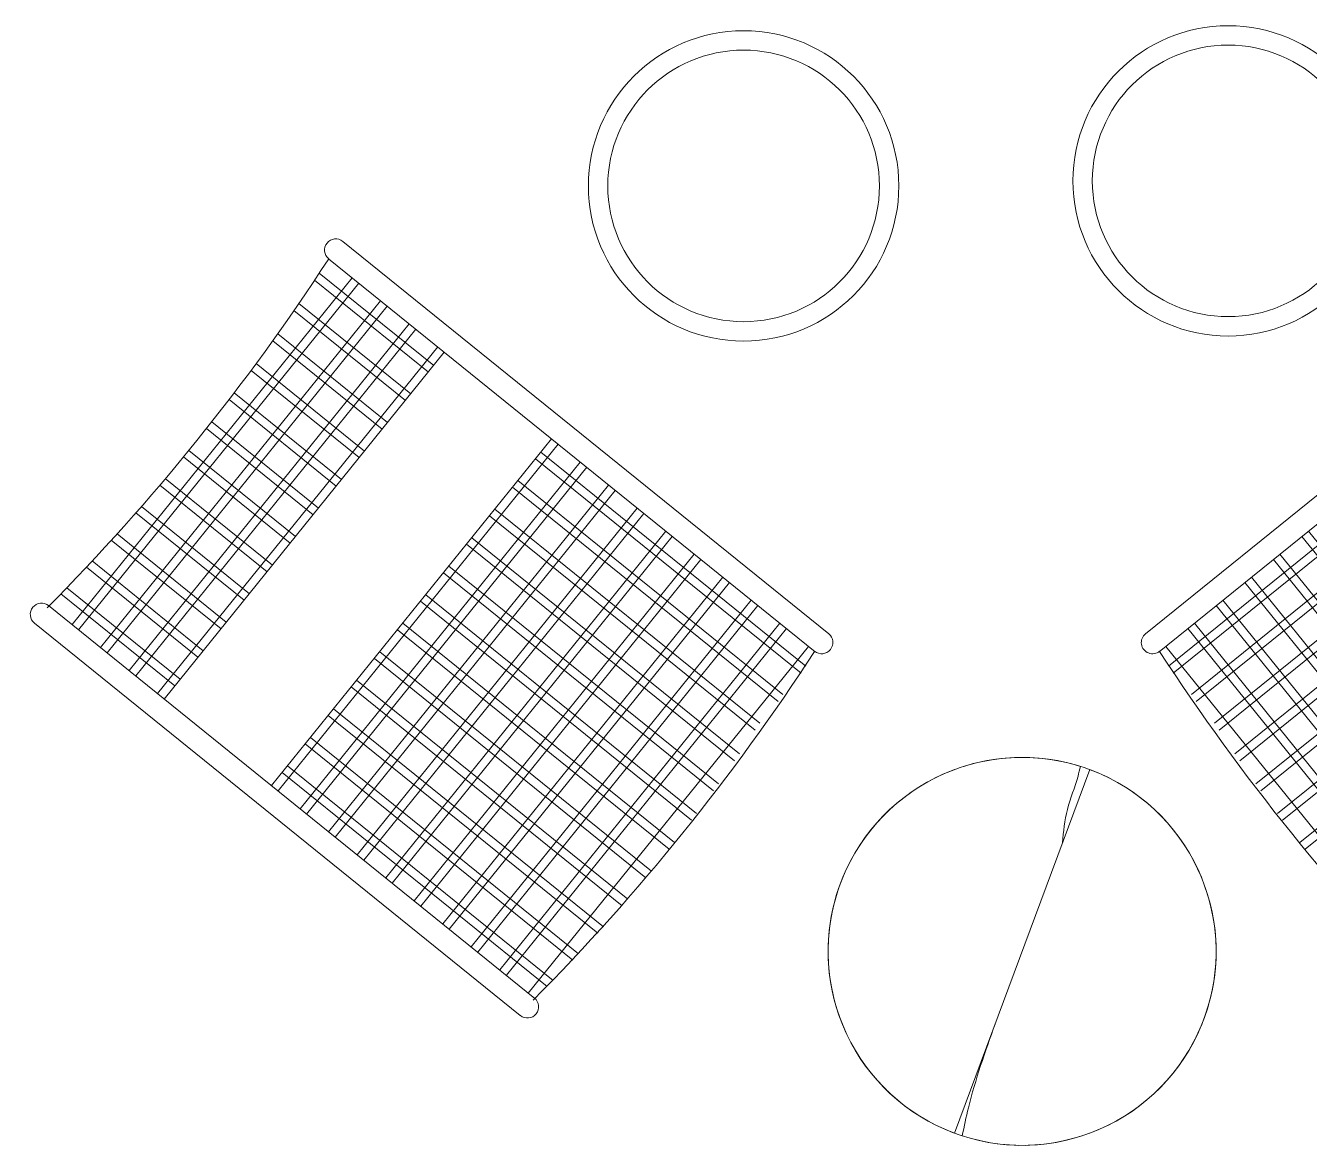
# Model space of a CAD drawing. Header units: centimetres. Extents: x -20963 to 233486, y -95276 to 159172.
# Drawn here: x 106591.8 to 106757.2, y 31916.4 to 32060.7 of the extents above; entities that cross this region are included whole.
import ezdxf

# ---------------------------------------------------------------- set-up
doc = ezdxf.new("R2010")
doc.units = ezdxf.units.CM
doc.header["$LTSCALE"] = 10
doc.header["$MEASUREMENT"] = 0
for name, color, linetype, lineweight in [('ARK_METAL', 252, 'Continuous', 15), ('TEFRIS', 251, 'Continuous', 9), ('tefriş', 45, 'Continuous', 18)]:
    doc.layers.add(name, color=color, linetype=linetype, lineweight=lineweight)

# ---------------------------------------------------------------- blocks, each defined once
blk = doc.blocks.new('saeffsfasfadsafsd')
at = {"layer": 'TEFRIS', "linetype": 'ByBlock'}
for p, q in [((5431984.33, -623484.37), (5431984.33, -623503.32)), ((5431985.42, -623484.48), (5431985.42, -623503.32)), ((5431989.05, -623484.78), (5431989.05, -623503.32)), ((5431990.14, -623484.87), (5431990.14, -623503.32)), ((5432031.59, -623484.91), (5432031.59, -623503.32)), ((5432032.68, -623484.83), (5432032.68, -623503.32)), ((5432036.32, -623484.53), (5432036.32, -623503.32)), ((5432037.41, -623484.44), (5432037.41, -623503.32)), ((5431993.78, -623485.11), (5431993.78, -623503.32)), ((5431994.87, -623485.18), (5431994.87, -623503.32)), ((5431998.51, -623485.36), (5431998.51, -623503.32)), ((5431999.6, -623485.41), (5431999.6, -623503.32)), ((5432003.23, -623485.54), (5432003.23, -623503.32)), ((5432004.32, -623485.56), (5432004.32, -623503.32)), ((5432007.96, -623485.63), (5432007.96, -623503.32)), ((5432009.05, -623485.64), (5432009.05, -623503.32)), ((5432012.68, -623485.64), (5432012.68, -623503.32)), ((5432013.77, -623485.64), (5432013.77, -623503.32)), ((5432017.41, -623485.58), (5432017.41, -623503.32)), ((5432018.5, -623485.55), (5432018.5, -623503.32)), ((5432022.14, -623485.44), (5432022.14, -623503.32)), ((5432023.23, -623485.39), (5432023.23, -623503.32)), ((5432026.86, -623485.21), (5432026.86, -623503.32)), ((5432027.95, -623485.15), (5432027.95, -623503.32)), ((5431982.15, -623488.05), (5432039.59, -623488.05)), ((5431982.15, -623489.14), (5432039.59, -623489.14)), ((5431982.15, -623492.77), (5432039.59, -623492.77)), ((5431982.15, -623493.86), (5432039.59, -623493.86)), ((5431982.15, -623497.5), (5432039.59, -623497.5)), ((5431982.15, -623498.59), (5432039.59, -623498.59)), ((5431982.15, -623502.22), (5432039.59, -623502.22)), ((5431982.15, -623503.32), (5432039.59, -623503.32)), ((5431982.15, -623521.09), (5432039.59, -623521.09)), ((5431984.33, -623521.09), (5431984.33, -623564.97)), ((5431985.42, -623521.09), (5431985.42, -623565.08)), ((5431989.05, -623521.09), (5431989.05, -623564.97)), ((5431990.14, -623521.09), (5431990.14, -623565.08)), ((5431993.78, -623521.09), (5431993.78, -623564.97)), ((5431994.87, -623521.09), (5431994.87, -623565.08)), ((5431998.51, -623521.09), (5431998.51, -623565.41)), ((5431999.6, -623521.09), (5431999.6, -623565.49)), ((5432003.23, -623521.09), (5432003.23, -623565.74)), ((5432004.32, -623521.09), (5432004.32, -623565.8)), ((5432007.96, -623521.09), (5432007.96, -623565.97)), ((5432009.05, -623521.09), (5432009.05, -623566.01)), ((5432012.68, -623521.09), (5432012.68, -623566.09)), ((5432013.78, -623521.09), (5432013.78, -623566.1)), ((5432017.41, -623521.09), (5432017.41, -623566.1)), ((5432018.5, -623521.09), (5432018.5, -623566.09)), ((5432022.14, -623521.09), (5432022.14, -623566.01)), ((5432023.23, -623521.09), (5432023.23, -623565.97)), ((5432026.86, -623521.09), (5432026.86, -623565.8)), ((5432027.95, -623521.09), (5432027.95, -623565.74)), ((5432031.59, -623521.09), (5432031.59, -623565.49)), ((5432032.68, -623521.09), (5432032.68, -623565.41)), ((5432036.32, -623521.09), (5432036.32, -623565.08)), ((5432037.41, -623521.09), (5432037.41, -623564.97)), ((5431982.15, -623522.18), (5432039.59, -623522.18)), ((5431982.15, -623525.82), (5432039.59, -623525.82)), ((5431982.15, -623526.91), (5432039.59, -623526.91)), ((5431982.15, -623530.54), (5432039.59, -623530.54)), ((5431982.15, -623531.63), (5432039.59, -623531.63)), ((5431982.15, -623535.27), (5432039.59, -623535.27)), ((5431982.15, -623536.36), (5432039.59, -623536.36)), ((5431982.15, -623540), (5432039.59, -623540)), ((5431982.15, -623541.09), (5432039.59, -623541.09)), ((5431982.15, -623544.72), (5432039.59, -623544.72)), ((5431982.15, -623545.81), (5432039.59, -623545.81)), ((5431982.15, -623549.45), (5432039.59, -623549.45)), ((5431982.15, -623550.54), (5432039.59, -623550.54)), ((5431982.15, -623554.17), (5432039.59, -623554.17)), ((5431982.15, -623555.27), (5432039.59, -623555.27)), ((5431982.15, -623558.9), (5432039.59, -623558.9)), ((5431982.15, -623559.99), (5432039.59, -623559.99)), ((5431982.15, -623563.63), (5432039.59, -623563.63))]:
    blk.add_line(p, q, dxfattribs=at)
for centre in [(5432011.19, -623201.49), (5432011.19, -623281.99)]:
    blk.add_arc(centre, 284.16, 264.1333, 275.8044, dxfattribs=at)
at = {"layer": 'tefriş'}
for p, q in [((5431979.24, -623484.16), (5431979.24, -623564.65)), ((5431982.15, -623484.16), (5431982.15, -623564.73)), ((5432039.59, -623564.73), (5432039.59, -623484.16)), ((5432042.5, -623564.65), (5432042.5, -623484.16)), ((5431980.69, -623566.11), (5431980.69, -623566.11)), ((5432041.04, -623566.11), (5432041.04, -623566.11))]:
    blk.add_line(p, q, dxfattribs=at)
for centre, start, end in [((5431980.69, -623484.16), 0, 180), ((5432041.04, -623484.16), 0, 180), ((5431980.69, -623564.65), 180, 0), ((5432041.04, -623564.65), 180, 0)]:
    blk.add_arc(centre, 1.45, start, end, dxfattribs=at)

msp = doc.modelspace()

# ---------------------------------------------------------------- linework, layer by layer
at = {"layer": 'ARK_METAL'}
msp.add_line((106728.93, 31964.83, 0), (106711.5, 31917.97, 0), dxfattribs=at)
for centre, radius in [((106684.33, 32040.06, 0), 20), ((106746.77, 32040.71, 0), 20), ((106684.33, 32040.06, 0), 17.5), ((106746.77, 32040.71, 0), 17.5)]:
    msp.add_circle(centre, radius, dxfattribs=at)
for start, end in [(72.5098, 249.6018), (290.3982, 107.4902), (110.3982, 287.9894), (252.0106, 69.6018)]:
    msp.add_arc((106720.22, 31941.4, 0), 25, start, end, dxfattribs=at)
msp.add_open_spline([(106725.42, 31955.38, 0), (106725.56, 31956.84, 0), (106725.84, 31959.79, 0), (106727.2, 31962.93, 0), (106727.64, 31964.82, 0), (106727.73, 31965.24, 0)], degree=3, knots=[0, 0, 0, 0, 4.350659, 8.849507, 10.159994, 10.159994, 10.159994, 10.159994], dxfattribs=at)
msp.add_spline([(106712.5, 31917.62, 0), (106713.3, 31921.24, 0), (106716.73, 31932.03, 0)], degree=3, dxfattribs=at)

# ---------------------------------------------------------------- block references
at = {"layer": 'ARK_METAL', "xscale": -1, "rotation": 51.07227896920947}
msp.add_blockref('saeffsfasfadsafsd', (3034727.1, 4649542.42, 0), dxfattribs=at)
at = {"layer": 'ARK_METAL', "rotation": 308.9277210307905}
msp.add_blockref('saeffsfasfadsafsd', (-2821295.68, 4649542.42, 0), dxfattribs=at)

doc.saveas('drawing.dxf')
